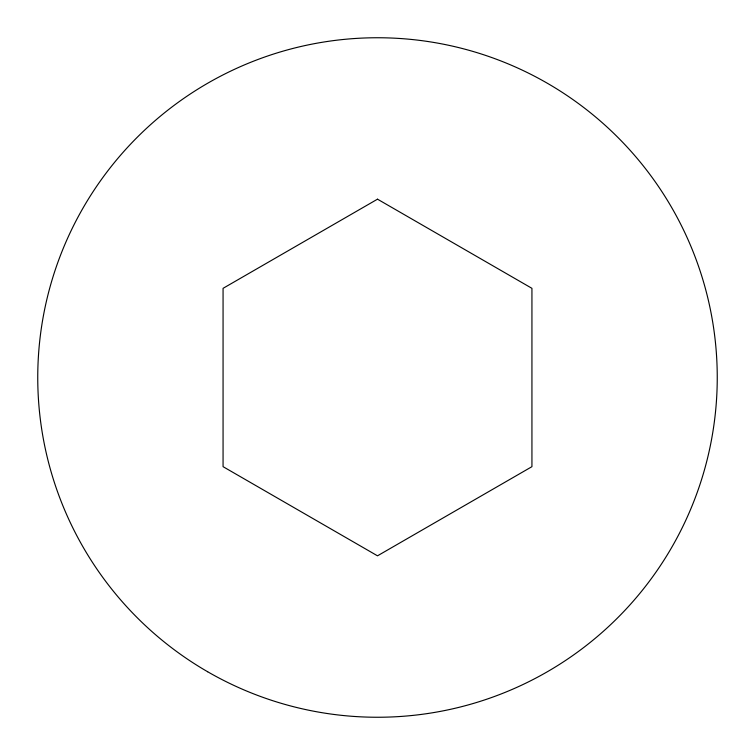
<?xml version="1.0" encoding="UTF-8"?>
<svg xmlns="http://www.w3.org/2000/svg" width="755" height="755" viewBox="0 0 755 755"><rect width="100%" height="100%" fill="white"/><g stroke="black" fill="none" stroke-linecap="round" stroke-linejoin="round"><path stroke-width="1.13" d="M377.5 199.178L223.065 288.334L223.065 466.666L377.5 555.822L531.935 466.666L531.935 288.334L377.5 199.178M207.625 671.733A339.75 339.75 0 0 0 717.25 377.5A339.75 339.75 0 0 0 207.625 83.267A339.75 339.75 0 0 0 207.625 671.733"/></g></svg>
